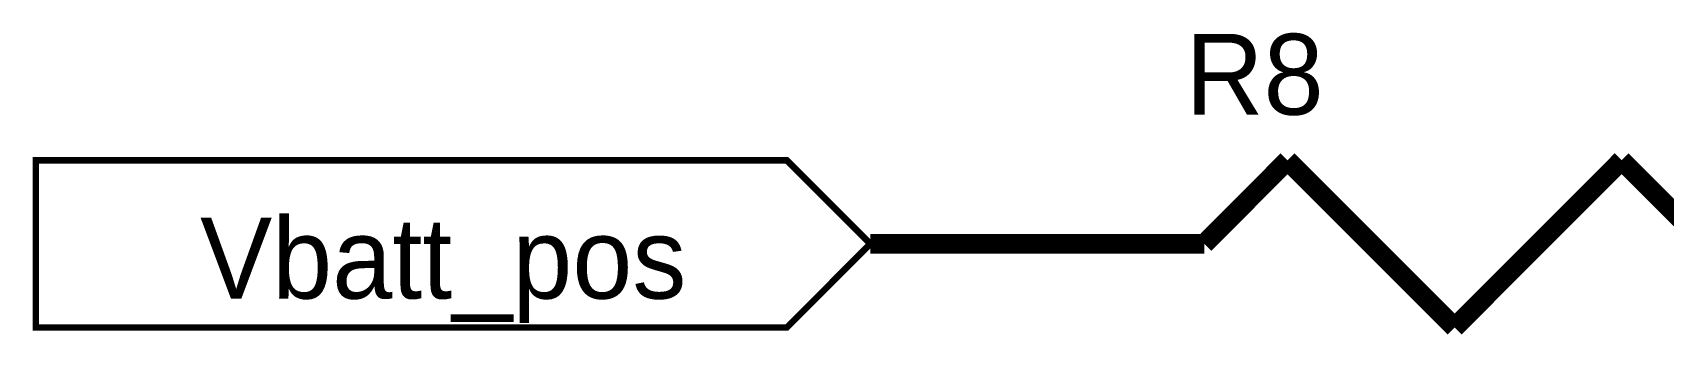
# Model space of a CAD drawing. Header units: millimetres. Extents: x 0 to 9.5, y 0 to 7.5.
# Drawn here: x 3.698 to 4.675, y 3.244 to 3.426 of the extents above; entities that cross this region are included whole.
import ezdxf

# ---------------------------------------------------------------- set-up
doc = ezdxf.new("R2010")
doc.units = ezdxf.units.MM
doc.header["$MEASUREMENT"] = 0
doc.layers.add('Sheet', color=255, linetype='Continuous')

msp = doc.modelspace()

# ---------------------------------------------------------------- linework, layer by layer
at = {"layer": 'Sheet', "const_width": 0.0039}
msp.add_lwpolyline([(3.70028, 3.24987), (3.70028, 3.34994), (4.1501, 3.34994), (4.20013, 3.29991), (4.1501, 3.24987), (3.70028, 3.24987)], close=True, dxfattribs=at)
msp.add_lwpolyline([(3.70028, 3.24987), (3.70028, 3.34994), (4.1501, 3.34994), (4.20013, 3.29991), (4.1501, 3.24987), (3.70028, 3.24987)], close=True, dxfattribs=at)
at = {"layer": 'Sheet', "const_width": 0.0118}
for points in [[(4.45005, 3.34994), (4.40023, 3.29991)], [(4.5501, 3.24987), (4.45005, 3.34994)], [(4.65016, 3.34994), (4.5501, 3.24987)], [(4.70018, 3.29991), (4.65016, 3.34994)], [(4.30018, 3.29991), (4.20013, 3.29991)], [(4.40023, 3.29991), (4.30018, 3.29991)]]:
    msp.add_lwpolyline(points, dxfattribs=at)

# ---------------------------------------------------------------- texts
at = {"layer": 'Sheet'}
for s, p in [('R8', (4.38898, 3.37725)), ('Vbatt_pos', (3.79867, 3.26718))]:
    msp.add_text(s, height=0.048366, dxfattribs=at).set_placement(p)

doc.saveas('drawing.dxf')
